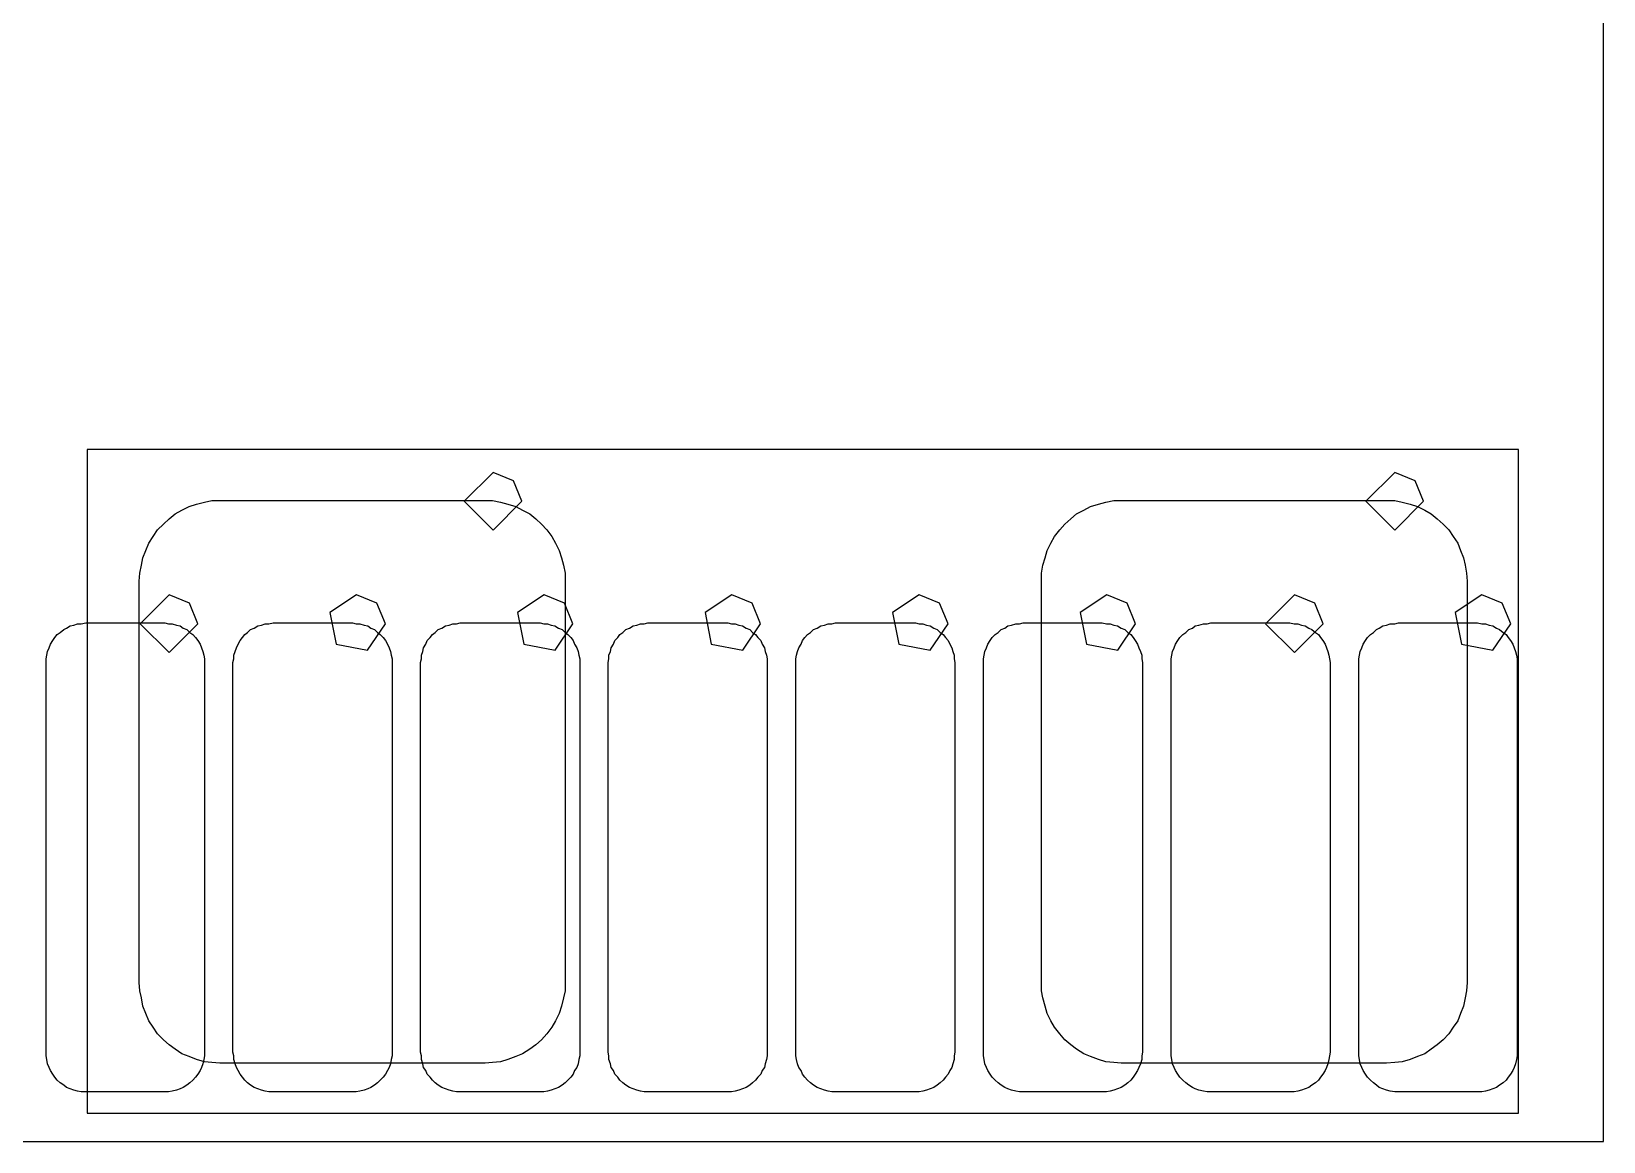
# Model space of a CAD drawing. Extents: x 114 to 258, y 8 to 198.
# Drawn here: x 203.55 to 209, y 49.21 to 53.06 of the extents above; entities that cross this region are included whole.
import ezdxf

# ---------------------------------------------------------------- set-up
doc = ezdxf.new("R2010")
doc.units = 0

msp = doc.modelspace()

# ---------------------------------------------------------------- linework, layer by layer
at = {"layer": 'Layer 1', "color": 7}
for points in [[(208.99882, 49.20976), (208.99882, 56.9085)], [(203.74356, 51.61006), (203.74356, 49.30882)], [(208.70418, 51.61006), (203.74356, 51.61006)], [(208.70418, 49.30882), (208.70418, 51.61006)], [(205.150212, 51.529974), (205.050212, 51.429974), (205.150212, 51.329974), (205.250212, 51.429974), (205.220923, 51.500685), (205.150212, 51.529974), (205.150212, 51.529974)], [(208.275174, 51.529974), (208.175174, 51.429974), (208.275174, 51.329974), (208.375174, 51.429974), (208.345885, 51.500685), (208.275174, 51.529974), (208.275174, 51.529974)], [(204.14996, 51.42718), (204.17536, 51.43226)], [(204.17536, 51.43226), (204.2033, 51.43226)], [(204.2033, 51.43226), (205.12278, 51.43226)], [(205.12278, 51.43226), (205.14818, 51.43226)], [(205.14818, 51.43226), (205.17612, 51.42718)], [(207.27416, 51.42718), (207.3021, 51.43226)], [(207.3021, 51.43226), (207.3275, 51.43226)], [(207.3275, 51.43226), (208.24698, 51.43226)], [(208.24698, 51.43226), (208.27492, 51.43226)], [(208.27492, 51.43226), (208.30032, 51.42718)], [(204.02804, 51.36876), (204.04836, 51.38654)], [(204.04836, 51.38654), (204.07122, 51.39924)], [(204.07122, 51.39924), (204.09662, 51.41194)], [(204.09662, 51.41194), (204.12202, 51.41956)], [(204.12202, 51.41956), (204.14996, 51.42718)], [(205.17612, 51.42718), (205.20152, 51.41956)], [(205.20152, 51.41956), (205.22946, 51.41194)], [(205.22946, 51.41194), (205.25232, 51.39924)], [(205.25232, 51.39924), (205.27772, 51.38654)], [(205.27772, 51.38654), (205.29804, 51.36876)], [(207.15224, 51.36876), (207.17256, 51.38654)], [(207.17256, 51.38654), (207.19796, 51.39924)], [(207.19796, 51.39924), (207.22082, 51.41194)], [(207.22082, 51.41194), (207.24876, 51.41956)], [(207.24876, 51.41956), (207.27416, 51.42718)], [(208.30032, 51.42718), (208.32826, 51.41956)], [(208.32826, 51.41956), (208.35366, 51.41194)], [(208.35366, 51.41194), (208.37906, 51.39924)], [(208.37906, 51.39924), (208.40192, 51.38654)], [(208.40192, 51.38654), (208.42224, 51.36876)], [(203.97216, 51.3078), (203.9874, 51.33066)], [(203.9874, 51.33066), (204.00772, 51.35098)], [(204.00772, 51.35098), (204.02804, 51.36876)], [(205.29804, 51.36876), (205.31836, 51.35098)], [(205.31836, 51.35098), (205.33614, 51.33066)], [(205.33614, 51.33066), (205.35392, 51.3078)], [(207.09636, 51.3078), (207.11414, 51.33066)], [(207.11414, 51.33066), (207.13192, 51.35098)], [(207.13192, 51.35098), (207.15224, 51.36876)], [(208.42224, 51.36876), (208.44256, 51.35098)], [(208.44256, 51.35098), (208.46288, 51.33066)], [(208.46288, 51.33066), (208.47812, 51.3078)], [(203.94676, 51.25954), (203.95692, 51.28494)], [(203.95692, 51.28494), (203.97216, 51.3078)], [(205.35392, 51.3078), (205.36662, 51.28494)], [(205.36662, 51.28494), (205.37932, 51.25954)], [(207.07096, 51.25954), (207.08366, 51.28494)], [(207.08366, 51.28494), (207.09636, 51.3078)], [(208.47812, 51.3078), (208.49336, 51.28494)], [(208.49336, 51.28494), (208.50352, 51.25954)], [(203.93152, 51.20874), (203.9366, 51.23414)], [(203.9366, 51.23414), (203.94676, 51.25954)], [(205.37932, 51.25954), (205.38694, 51.23414)], [(205.38694, 51.23414), (205.39456, 51.20874)], [(207.05572, 51.20874), (207.06334, 51.23414)], [(207.06334, 51.23414), (207.07096, 51.25954)], [(208.50352, 51.25954), (208.51368, 51.23414)], [(208.51368, 51.23414), (208.51876, 51.20874)], [(203.9239, 51.15286), (203.92644, 51.1808)], [(203.92644, 51.1808), (203.93152, 51.20874)], [(205.39456, 51.20874), (205.39964, 51.1808)], [(205.39964, 51.1808), (205.39964, 51.15286)], [(207.05064, 51.1808), (207.05572, 51.20874)], [(207.05064, 51.15286), (207.05064, 51.1808)], [(208.51876, 51.20874), (208.52384, 51.1808)], [(208.52384, 51.1808), (208.52638, 51.15286)], [(203.9239, 49.76094), (203.9239, 51.15286)], [(204.027278, 51.10554), (203.927278, 51.00554), (204.027278, 50.90554), (204.127278, 51.00554), (204.097989, 51.076251), (204.027278, 51.10554), (204.027278, 51.10554)], [(204.677264, 51.10554), (204.584876, 51.043808), (204.606553, 50.934829), (204.715532, 50.913152), (204.777264, 51.00554), (204.747975, 51.076251), (204.677264, 51.10554), (204.677264, 51.10554)], [(205.32725, 51.10554), (205.234862, 51.043808), (205.256539, 50.934829), (205.365518, 50.913152), (205.42725, 51.00554), (205.397961, 51.076251), (205.32725, 51.10554), (205.32725, 51.10554)], [(205.39964, 51.15286), (205.39964, 49.76094)], [(205.977236, 51.10554), (205.884848, 51.043808), (205.906525, 50.934829), (206.015504, 50.913152), (206.077236, 51.00554), (206.047947, 51.076251), (205.977236, 51.10554), (205.977236, 51.10554)], [(206.627222, 51.10554), (206.534834, 51.043808), (206.556511, 50.934829), (206.66549, 50.913152), (206.727222, 51.00554), (206.697933, 51.076251), (206.627222, 51.10554), (206.627222, 51.10554)], [(207.05064, 49.76094), (207.05064, 51.15286)], [(207.277208, 51.10554), (207.18482, 51.043808), (207.206497, 50.934829), (207.315476, 50.913152), (207.377208, 51.00554), (207.347919, 51.076251), (207.277208, 51.10554), (207.277208, 51.10554)], [(207.927194, 51.10554), (207.827194, 51.00554), (207.927194, 50.90554), (208.027194, 51.00554), (207.997905, 51.076251), (207.927194, 51.10554), (207.927194, 51.10554)], [(208.57718, 51.10554), (208.484792, 51.043808), (208.506469, 50.934829), (208.615448, 50.913152), (208.67718, 51.00554), (208.647891, 51.076251), (208.57718, 51.10554), (208.57718, 51.10554)], [(208.52638, 51.15286), (208.52638, 49.76094)], [(203.67244, 50.9903), (203.68514, 50.99792)], [(203.68514, 50.99792), (203.69784, 51.00046)], [(203.69784, 51.00046), (203.71054, 51.00554)], [(203.71054, 51.00554), (203.72324, 51.00554)], [(203.72324, 51.00554), (203.73848, 51.00808)], [(203.73848, 51.00808), (204.0128, 51.00808)], [(204.0128, 51.00808), (204.0255, 51.00554)], [(204.0255, 51.00554), (204.0382, 51.00554)], [(204.0382, 51.00554), (204.05344, 51.00046)], [(204.05344, 51.00046), (204.06614, 50.99792)], [(204.06614, 50.99792), (204.0763, 50.9903)], [(204.32268, 50.9903), (204.33538, 50.99792)], [(204.33538, 50.99792), (204.34808, 51.00046)], [(204.34808, 51.00046), (204.36078, 51.00554)], [(204.36078, 51.00554), (204.37348, 51.00554)], [(204.37348, 51.00554), (204.38872, 51.00808)], [(204.38872, 51.00808), (204.66304, 51.00808)], [(204.66304, 51.00808), (204.67574, 51.00554)], [(204.67574, 51.00554), (204.68844, 51.00554)], [(204.68844, 51.00554), (204.70368, 51.00046)], [(204.70368, 51.00046), (204.71638, 50.99792)], [(204.71638, 50.99792), (204.72654, 50.9903)], [(204.97292, 50.9903), (204.98562, 50.99792)], [(204.98562, 50.99792), (204.99832, 51.00046)], [(204.99832, 51.00046), (205.01102, 51.00554)], [(205.01102, 51.00554), (205.02372, 51.00554)], [(205.02372, 51.00554), (205.03642, 51.00808)], [(205.03642, 51.00808), (205.31328, 51.00808)], [(205.31328, 51.00808), (205.32598, 51.00554)], [(205.32598, 51.00554), (205.33868, 51.00554)], [(205.33868, 51.00554), (205.35138, 51.00046)], [(205.35138, 51.00046), (205.36408, 50.99792)], [(205.36408, 50.99792), (205.37678, 50.9903)], [(205.62316, 50.9903), (205.63586, 50.99792)], [(205.63586, 50.99792), (205.64856, 51.00046)], [(205.64856, 51.00046), (205.66126, 51.00554)], [(205.66126, 51.00554), (205.67396, 51.00554)], [(205.67396, 51.00554), (205.68666, 51.00808)], [(205.68666, 51.00808), (205.96352, 51.00808)], [(205.96352, 51.00808), (205.97622, 51.00554)], [(205.97622, 51.00554), (205.98892, 51.00554)], [(205.98892, 51.00554), (206.00162, 51.00046)], [(206.00162, 51.00046), (206.01432, 50.99792)], [(206.01432, 50.99792), (206.02702, 50.9903)], [(206.2734, 50.9903), (206.2861, 50.99792)], [(206.2861, 50.99792), (206.2988, 51.00046)], [(206.2988, 51.00046), (206.3115, 51.00554)], [(206.3115, 51.00554), (206.3242, 51.00554)], [(206.3242, 51.00554), (206.3369, 51.00808)], [(206.3369, 51.00808), (206.61376, 51.00808)], [(206.61376, 51.00808), (206.62646, 51.00554)], [(206.62646, 51.00554), (206.63916, 51.00554)], [(206.63916, 51.00554), (206.65186, 51.00046)], [(206.65186, 51.00046), (206.66456, 50.99792)], [(206.66456, 50.99792), (206.67726, 50.9903)], [(206.92364, 50.9903), (206.9338, 50.99792)], [(206.9338, 50.99792), (206.9465, 51.00046)], [(206.9465, 51.00046), (206.96174, 51.00554)], [(206.96174, 51.00554), (206.97444, 51.00554)], [(206.97444, 51.00554), (206.98714, 51.00808)], [(206.98714, 51.00808), (207.26146, 51.00808)], [(207.26146, 51.00808), (207.2767, 51.00554)], [(207.2767, 51.00554), (207.2894, 51.00554)], [(207.2894, 51.00554), (207.3021, 51.00046)], [(207.3021, 51.00046), (207.3148, 50.99792)], [(207.3148, 50.99792), (207.3275, 50.9903)], [(207.57388, 50.9903), (207.58404, 50.99792)], [(207.58404, 50.99792), (207.59674, 51.00046)], [(207.59674, 51.00046), (207.61198, 51.00554)], [(207.61198, 51.00554), (207.62468, 51.00554)], [(207.62468, 51.00554), (207.63738, 51.00808)], [(207.63738, 51.00808), (207.9117, 51.00808)], [(207.9117, 51.00808), (207.92694, 51.00554)], [(207.92694, 51.00554), (207.93964, 51.00554)], [(207.93964, 51.00554), (207.95234, 51.00046)], [(207.95234, 51.00046), (207.96504, 50.99792)], [(207.96504, 50.99792), (207.97774, 50.9903)], [(208.22158, 50.9903), (208.23428, 50.99792)], [(208.23428, 50.99792), (208.24698, 51.00046)], [(208.24698, 51.00046), (208.25968, 51.00554)], [(208.25968, 51.00554), (208.27492, 51.00554)], [(208.27492, 51.00554), (208.28762, 51.00808)], [(208.28762, 51.00808), (208.56194, 51.00808)], [(208.56194, 51.00808), (208.57718, 51.00554)], [(208.57718, 51.00554), (208.58988, 51.00554)], [(208.58988, 51.00554), (208.60258, 51.00046)], [(208.60258, 51.00046), (208.61528, 50.99792)], [(208.61528, 50.99792), (208.62798, 50.9903)], [(203.61656, 50.93442), (203.62418, 50.94712)], [(203.62418, 50.94712), (203.6318, 50.95728)], [(203.6318, 50.95728), (203.63942, 50.96744)], [(203.63942, 50.96744), (203.64958, 50.97506)], [(203.64958, 50.97506), (203.66228, 50.98522)], [(203.66228, 50.98522), (203.67244, 50.9903)], [(204.0763, 50.9903), (204.089, 50.98522)], [(204.089, 50.98522), (204.09916, 50.97506)], [(204.09916, 50.97506), (204.10932, 50.96744)], [(204.10932, 50.96744), (204.11948, 50.95728)], [(204.11948, 50.95728), (204.1271, 50.94712)], [(204.1271, 50.94712), (204.13472, 50.93442)], [(204.2668, 50.93442), (204.27442, 50.94712)], [(204.27442, 50.94712), (204.28204, 50.95728)], [(204.28204, 50.95728), (204.28966, 50.96744)], [(204.28966, 50.96744), (204.29982, 50.97506)], [(204.29982, 50.97506), (204.30998, 50.98522)], [(204.30998, 50.98522), (204.32268, 50.9903)], [(204.72654, 50.9903), (204.73924, 50.98522)], [(204.73924, 50.98522), (204.7494, 50.97506)], [(204.7494, 50.97506), (204.75956, 50.96744)], [(204.75956, 50.96744), (204.76972, 50.95728)], [(204.76972, 50.95728), (204.77734, 50.94712)], [(204.77734, 50.94712), (204.78496, 50.93442)], [(204.91704, 50.93442), (204.92212, 50.94712)], [(204.92212, 50.94712), (204.93228, 50.95728)], [(204.93228, 50.95728), (204.9399, 50.96744)], [(204.9399, 50.96744), (204.95006, 50.97506)], [(204.95006, 50.97506), (204.96022, 50.98522)], [(204.96022, 50.98522), (204.97292, 50.9903)], [(205.37678, 50.9903), (205.38948, 50.98522)], [(205.38948, 50.98522), (205.39964, 50.97506)], [(205.39964, 50.97506), (205.4098, 50.96744)], [(205.4098, 50.96744), (205.41996, 50.95728)], [(205.41996, 50.95728), (205.42758, 50.94712)], [(205.42758, 50.94712), (205.43266, 50.93442)], [(205.56728, 50.93442), (205.57236, 50.94712)], [(205.57236, 50.94712), (205.58252, 50.95728)], [(205.58252, 50.95728), (205.59014, 50.96744)], [(205.59014, 50.96744), (205.6003, 50.97506)], [(205.6003, 50.97506), (205.61046, 50.98522)], [(205.61046, 50.98522), (205.62316, 50.9903)], [(206.02702, 50.9903), (206.03972, 50.98522)], [(206.03972, 50.98522), (206.04988, 50.97506)], [(206.04988, 50.97506), (206.06004, 50.96744)], [(206.06004, 50.96744), (206.06766, 50.95728)], [(206.06766, 50.95728), (206.07782, 50.94712)], [(206.07782, 50.94712), (206.0829, 50.93442)], [(206.21752, 50.93442), (206.2226, 50.94712)], [(206.2226, 50.94712), (206.23022, 50.95728)], [(206.23022, 50.95728), (206.24038, 50.96744)], [(206.24038, 50.96744), (206.25054, 50.97506)], [(206.25054, 50.97506), (206.2607, 50.98522)], [(206.2607, 50.98522), (206.2734, 50.9903)], [(206.67726, 50.9903), (206.68996, 50.98522)], [(206.68996, 50.98522), (206.70012, 50.97506)], [(206.70012, 50.97506), (206.71028, 50.96744)], [(206.71028, 50.96744), (206.7179, 50.95728)], [(206.7179, 50.95728), (206.72806, 50.94712)], [(206.72806, 50.94712), (206.73314, 50.93442)], [(206.86522, 50.93442), (206.87284, 50.94712)], [(206.87284, 50.94712), (206.88046, 50.95728)], [(206.88046, 50.95728), (206.89062, 50.96744)], [(206.89062, 50.96744), (206.90078, 50.97506)], [(206.90078, 50.97506), (206.91094, 50.98522)], [(206.91094, 50.98522), (206.92364, 50.9903)], [(207.3275, 50.9903), (207.3402, 50.98522)], [(207.3402, 50.98522), (207.35036, 50.97506)], [(207.35036, 50.97506), (207.36052, 50.96744)], [(207.36052, 50.96744), (207.36814, 50.95728)], [(207.36814, 50.95728), (207.37576, 50.94712)], [(207.37576, 50.94712), (207.38338, 50.93442)], [(207.51546, 50.93442), (207.52308, 50.94712)], [(207.52308, 50.94712), (207.5307, 50.95728)], [(207.5307, 50.95728), (207.54086, 50.96744)], [(207.54086, 50.96744), (207.55102, 50.97506)], [(207.55102, 50.97506), (207.56118, 50.98522)], [(207.56118, 50.98522), (207.57388, 50.9903)], [(207.97774, 50.9903), (207.9879, 50.98522)], [(207.9879, 50.98522), (208.0006, 50.97506)], [(208.0006, 50.97506), (208.01076, 50.96744)], [(208.01076, 50.96744), (208.01838, 50.95728)], [(208.01838, 50.95728), (208.026, 50.94712)], [(208.026, 50.94712), (208.03362, 50.93442)], [(208.1657, 50.93442), (208.17332, 50.94712)], [(208.17332, 50.94712), (208.18094, 50.95728)], [(208.18094, 50.95728), (208.1911, 50.96744)], [(208.1911, 50.96744), (208.20126, 50.97506)], [(208.20126, 50.97506), (208.21142, 50.98522)], [(208.21142, 50.98522), (208.22158, 50.9903)], [(208.62798, 50.9903), (208.63814, 50.98522)], [(208.63814, 50.98522), (208.65084, 50.97506)], [(208.65084, 50.97506), (208.661, 50.96744)], [(208.661, 50.96744), (208.66862, 50.95728)], [(208.66862, 50.95728), (208.67624, 50.94712)], [(208.67624, 50.94712), (208.68386, 50.93442)], [(203.60132, 50.88362), (203.60386, 50.89632)], [(203.60386, 50.89632), (203.6064, 50.90902)], [(203.6064, 50.90902), (203.61148, 50.92172)], [(203.61148, 50.92172), (203.61656, 50.93442)], [(204.13472, 50.93442), (204.1398, 50.92172)], [(204.1398, 50.92172), (204.14488, 50.90902)], [(204.14488, 50.90902), (204.14742, 50.89632)], [(204.14742, 50.89632), (204.14996, 50.88362)], [(204.25156, 50.89632), (204.25664, 50.90902)], [(204.25156, 50.88362), (204.25156, 50.89632)], [(204.25664, 50.90902), (204.26172, 50.92172)], [(204.26172, 50.92172), (204.2668, 50.93442)], [(204.78496, 50.93442), (204.79004, 50.92172)], [(204.79004, 50.92172), (204.79512, 50.90902)], [(204.79512, 50.90902), (204.79766, 50.89632)], [(204.79766, 50.89632), (204.8002, 50.88362)], [(204.9018, 50.89632), (204.90688, 50.90902)], [(204.9018, 50.88362), (204.9018, 50.89632)], [(204.90688, 50.90902), (204.90942, 50.92172)], [(204.90942, 50.92172), (204.91704, 50.93442)], [(205.43266, 50.93442), (205.44028, 50.92172)], [(205.44028, 50.92172), (205.44536, 50.90902)], [(205.44536, 50.90902), (205.4479, 50.89632)], [(205.4479, 50.89632), (205.45044, 50.88362)], [(205.55204, 50.89632), (205.55712, 50.90902)], [(205.55204, 50.88362), (205.55204, 50.89632)], [(205.55712, 50.90902), (205.55966, 50.92172)], [(205.55966, 50.92172), (205.56728, 50.93442)], [(206.0829, 50.93442), (206.09052, 50.92172)], [(206.09052, 50.92172), (206.09306, 50.90902)], [(206.09306, 50.90902), (206.09814, 50.89632)], [(206.09814, 50.89632), (206.10068, 50.88362)], [(206.19974, 50.88362), (206.20228, 50.89632)], [(206.20228, 50.89632), (206.20482, 50.90902)], [(206.20482, 50.90902), (206.2099, 50.92172)], [(206.2099, 50.92172), (206.21752, 50.93442)], [(206.73314, 50.93442), (206.74076, 50.92172)], [(206.74076, 50.92172), (206.7433, 50.90902)], [(206.7433, 50.90902), (206.74838, 50.89632)], [(206.74838, 50.89632), (206.74838, 50.88362)], [(206.84998, 50.88362), (206.85252, 50.89632)], [(206.85252, 50.89632), (206.85506, 50.90902)], [(206.85506, 50.90902), (206.86014, 50.92172)], [(206.86014, 50.92172), (206.86522, 50.93442)], [(207.38338, 50.93442), (207.38846, 50.92172)], [(207.38846, 50.92172), (207.39354, 50.90902)], [(207.39354, 50.90902), (207.39862, 50.89632)], [(207.39862, 50.89632), (207.39862, 50.88362)], [(207.50022, 50.88362), (207.50276, 50.89632)], [(207.50276, 50.89632), (207.5053, 50.90902)], [(207.5053, 50.90902), (207.51038, 50.92172)], [(207.51038, 50.92172), (207.51546, 50.93442)], [(208.03362, 50.93442), (208.0387, 50.92172)], [(208.0387, 50.92172), (208.04378, 50.90902)], [(208.04378, 50.90902), (208.04632, 50.89632)], [(208.04632, 50.89632), (208.04886, 50.88362)], [(208.15046, 50.88362), (208.153, 50.89632)], [(208.153, 50.89632), (208.15554, 50.90902)], [(208.15554, 50.90902), (208.16062, 50.92172)], [(208.16062, 50.92172), (208.1657, 50.93442)], [(208.68386, 50.93442), (208.68894, 50.92172)], [(208.68894, 50.92172), (208.69402, 50.90902)], [(208.69402, 50.90902), (208.69656, 50.89632)], [(208.69656, 50.89632), (208.6991, 50.88362)], [(203.60132, 50.87092), (203.60132, 50.88362)], [(203.60132, 49.51964), (203.60132, 50.87092)], [(204.14996, 50.88362), (204.14996, 50.87092)], [(204.14996, 50.87092), (204.14996, 49.51964)], [(204.24902, 50.87092), (204.25156, 50.88362)], [(204.24902, 49.51964), (204.24902, 50.87092)], [(204.8002, 50.88362), (204.8002, 50.87092)], [(204.8002, 50.87092), (204.8002, 49.51964)], [(204.89926, 50.87092), (204.9018, 50.88362)], [(204.89926, 49.51964), (204.89926, 50.87092)], [(205.45044, 50.88362), (205.45044, 50.87092)], [(205.45044, 50.87092), (205.45044, 49.51964)], [(205.5495, 50.87092), (205.55204, 50.88362)], [(205.5495, 49.51964), (205.5495, 50.87092)], [(206.10068, 50.88362), (206.10068, 50.87092)], [(206.10068, 50.87092), (206.10068, 49.51964)], [(206.19974, 50.87092), (206.19974, 50.88362)], [(206.19974, 49.51964), (206.19974, 50.87092)], [(206.74838, 50.88362), (206.75092, 50.87092)], [(206.75092, 50.87092), (206.75092, 49.51964)], [(206.84998, 50.87092), (206.84998, 50.88362)], [(206.84998, 49.51964), (206.84998, 50.87092)], [(207.39862, 50.88362), (207.40116, 50.87092)], [(207.40116, 50.87092), (207.40116, 49.51964)], [(207.50022, 50.87092), (207.50022, 50.88362)], [(207.50022, 49.51964), (207.50022, 50.87092)], [(208.04886, 50.88362), (208.0514, 50.87092)], [(208.0514, 50.87092), (208.0514, 49.51964)], [(208.15046, 50.87092), (208.15046, 50.88362)], [(208.15046, 49.51964), (208.15046, 50.87092)], [(208.6991, 50.88362), (208.6991, 50.87092)], [(208.6991, 50.87092), (208.6991, 49.51964)], [(203.92644, 49.733), (203.9239, 49.76094)], [(205.39964, 49.76094), (205.39964, 49.733)], [(207.05064, 49.733), (207.05064, 49.76094)], [(208.52638, 49.76094), (208.52384, 49.733)], [(203.93152, 49.7076), (203.92644, 49.733)], [(203.9366, 49.67966), (203.93152, 49.7076)], [(205.39456, 49.7076), (205.38694, 49.67966)], [(205.39964, 49.733), (205.39456, 49.7076)], [(207.05572, 49.7076), (207.05064, 49.733)], [(207.06334, 49.67966), (207.05572, 49.7076)], [(208.51876, 49.7076), (208.51368, 49.67966)], [(208.52384, 49.733), (208.51876, 49.7076)], [(203.94676, 49.65426), (203.9366, 49.67966)], [(203.95692, 49.62886), (203.94676, 49.65426)], [(205.37932, 49.65426), (205.36662, 49.62886)], [(205.38694, 49.67966), (205.37932, 49.65426)], [(207.07096, 49.65426), (207.06334, 49.67966)], [(207.08366, 49.62886), (207.07096, 49.65426)], [(208.50352, 49.65426), (208.49336, 49.62886)], [(208.51368, 49.67966), (208.50352, 49.65426)], [(203.97216, 49.606), (203.95692, 49.62886)], [(203.9874, 49.58314), (203.97216, 49.606)], [(204.00772, 49.56282), (203.9874, 49.58314)], [(205.33614, 49.58314), (205.31836, 49.56282)], [(205.35392, 49.606), (205.33614, 49.58314)], [(205.36662, 49.62886), (205.35392, 49.606)], [(207.09636, 49.606), (207.08366, 49.62886)], [(207.11414, 49.58314), (207.09636, 49.606)], [(207.13192, 49.56282), (207.11414, 49.58314)], [(208.46288, 49.58314), (208.44256, 49.56282)], [(208.47812, 49.606), (208.46288, 49.58314)], [(208.49336, 49.62886), (208.47812, 49.606)], [(204.02804, 49.54504), (204.00772, 49.56282)], [(204.04836, 49.5298), (204.02804, 49.54504)], [(204.07122, 49.51456), (204.04836, 49.5298)], [(205.27772, 49.5298), (205.25232, 49.51456)], [(205.29804, 49.54504), (205.27772, 49.5298)], [(205.31836, 49.56282), (205.29804, 49.54504)], [(207.15224, 49.54504), (207.13192, 49.56282)], [(207.17256, 49.5298), (207.15224, 49.54504)], [(207.19796, 49.51456), (207.17256, 49.5298)], [(208.40192, 49.5298), (208.37906, 49.51456)], [(208.42224, 49.54504), (208.40192, 49.5298)], [(208.44256, 49.56282), (208.42224, 49.54504)], [(203.60132, 49.50694), (203.60132, 49.51964)], [(203.60386, 49.49424), (203.60132, 49.50694)], [(203.6064, 49.479), (203.60386, 49.49424)], [(203.61148, 49.4663), (203.6064, 49.479)], [(204.09662, 49.5044), (204.07122, 49.51456)], [(204.12202, 49.49424), (204.09662, 49.5044)], [(204.14996, 49.48662), (204.12202, 49.49424)], [(204.14488, 49.479), (204.1398, 49.4663)], [(204.14742, 49.49424), (204.14488, 49.479)], [(204.14996, 49.50694), (204.14742, 49.49424)], [(204.14996, 49.51964), (204.14996, 49.50694)], [(204.17536, 49.48408), (204.14996, 49.48662)], [(204.2033, 49.48154), (204.17536, 49.48408)], [(205.12278, 49.48154), (204.2033, 49.48154)], [(204.25156, 49.50694), (204.24902, 49.51964)], [(204.25156, 49.49424), (204.25156, 49.50694)], [(204.25664, 49.479), (204.25156, 49.49424)], [(204.26172, 49.4663), (204.25664, 49.479)], [(204.79512, 49.479), (204.79004, 49.4663)], [(204.79766, 49.49424), (204.79512, 49.479)], [(204.8002, 49.50694), (204.79766, 49.49424)], [(204.8002, 49.51964), (204.8002, 49.50694)], [(204.9018, 49.50694), (204.89926, 49.51964)], [(204.9018, 49.49424), (204.9018, 49.50694)], [(204.90688, 49.479), (204.9018, 49.49424)], [(204.90942, 49.4663), (204.90688, 49.479)], [(205.14818, 49.48408), (205.12278, 49.48154)], [(205.17612, 49.48662), (205.14818, 49.48408)], [(205.20152, 49.49424), (205.17612, 49.48662)], [(205.22946, 49.5044), (205.20152, 49.49424)], [(205.25232, 49.51456), (205.22946, 49.5044)], [(205.44536, 49.479), (205.44028, 49.4663)], [(205.4479, 49.49424), (205.44536, 49.479)], [(205.45044, 49.50694), (205.4479, 49.49424)], [(205.45044, 49.51964), (205.45044, 49.50694)], [(205.55204, 49.50694), (205.5495, 49.51964)], [(205.55204, 49.49424), (205.55204, 49.50694)], [(205.55712, 49.479), (205.55204, 49.49424)], [(205.55966, 49.4663), (205.55712, 49.479)], [(206.09306, 49.479), (206.09052, 49.4663)], [(206.09814, 49.49424), (206.09306, 49.479)], [(206.10068, 49.50694), (206.09814, 49.49424)], [(206.10068, 49.51964), (206.10068, 49.50694)], [(206.19974, 49.50694), (206.19974, 49.51964)], [(206.20228, 49.49424), (206.19974, 49.50694)], [(206.20482, 49.479), (206.20228, 49.49424)], [(206.2099, 49.4663), (206.20482, 49.479)], [(206.7433, 49.479), (206.74076, 49.4663)], [(206.74838, 49.49424), (206.7433, 49.479)], [(206.75092, 49.51964), (206.74838, 49.50694)], [(206.74838, 49.50694), (206.74838, 49.49424)], [(206.84998, 49.50694), (206.84998, 49.51964)], [(206.85252, 49.49424), (206.84998, 49.50694)], [(206.85506, 49.479), (206.85252, 49.49424)], [(206.86014, 49.4663), (206.85506, 49.479)], [(207.22082, 49.5044), (207.19796, 49.51456)], [(207.24876, 49.49424), (207.22082, 49.5044)], [(207.27416, 49.48662), (207.24876, 49.49424)], [(207.3021, 49.48408), (207.27416, 49.48662)], [(207.3275, 49.48154), (207.3021, 49.48408)], [(208.24698, 49.48154), (207.3275, 49.48154)], [(207.39354, 49.479), (207.38846, 49.4663)], [(207.39862, 49.49424), (207.39354, 49.479)], [(207.40116, 49.51964), (207.39862, 49.50694)], [(207.39862, 49.50694), (207.39862, 49.49424)], [(207.50022, 49.50694), (207.50022, 49.51964)], [(207.50276, 49.49424), (207.50022, 49.50694)], [(207.5053, 49.479), (207.50276, 49.49424)], [(207.51038, 49.4663), (207.5053, 49.479)], [(208.04378, 49.479), (208.0387, 49.4663)], [(208.04632, 49.49424), (208.04378, 49.479)], [(208.04886, 49.50694), (208.04632, 49.49424)], [(208.0514, 49.51964), (208.04886, 49.50694)], [(208.15046, 49.50694), (208.15046, 49.51964)], [(208.153, 49.49424), (208.15046, 49.50694)], [(208.15554, 49.479), (208.153, 49.49424)], [(208.16062, 49.4663), (208.15554, 49.479)], [(208.27492, 49.48408), (208.24698, 49.48154)], [(208.30032, 49.48662), (208.27492, 49.48408)], [(208.32826, 49.49424), (208.30032, 49.48662)], [(208.35366, 49.5044), (208.32826, 49.49424)], [(208.37906, 49.51456), (208.35366, 49.5044)], [(208.69402, 49.479), (208.68894, 49.4663)], [(208.69656, 49.49424), (208.69402, 49.479)], [(208.6991, 49.50694), (208.69656, 49.49424)], [(208.6991, 49.51964), (208.6991, 49.50694)], [(203.61656, 49.45614), (203.61148, 49.4663)], [(203.62418, 49.44344), (203.61656, 49.45614)], [(203.6318, 49.43328), (203.62418, 49.44344)], [(203.63942, 49.42312), (203.6318, 49.43328)], [(203.64958, 49.41296), (203.63942, 49.42312)], [(204.10932, 49.42312), (204.09916, 49.41296)], [(204.11948, 49.43328), (204.10932, 49.42312)], [(204.1271, 49.44344), (204.11948, 49.43328)], [(204.13472, 49.45614), (204.1271, 49.44344)], [(204.1398, 49.4663), (204.13472, 49.45614)], [(204.2668, 49.45614), (204.26172, 49.4663)], [(204.27442, 49.44344), (204.2668, 49.45614)], [(204.28204, 49.43328), (204.27442, 49.44344)], [(204.28966, 49.42312), (204.28204, 49.43328)], [(204.29982, 49.41296), (204.28966, 49.42312)], [(204.75956, 49.42312), (204.7494, 49.41296)], [(204.76972, 49.43328), (204.75956, 49.42312)], [(204.77734, 49.44344), (204.76972, 49.43328)], [(204.78496, 49.45614), (204.77734, 49.44344)], [(204.79004, 49.4663), (204.78496, 49.45614)], [(204.91704, 49.45614), (204.90942, 49.4663)], [(204.92212, 49.44344), (204.91704, 49.45614)], [(204.93228, 49.43328), (204.92212, 49.44344)], [(204.9399, 49.42312), (204.93228, 49.43328)], [(204.95006, 49.41296), (204.9399, 49.42312)], [(205.4098, 49.42312), (205.39964, 49.41296)], [(205.41996, 49.43328), (205.4098, 49.42312)], [(205.42758, 49.44344), (205.41996, 49.43328)], [(205.43266, 49.45614), (205.42758, 49.44344)], [(205.44028, 49.4663), (205.43266, 49.45614)], [(205.56728, 49.45614), (205.55966, 49.4663)], [(205.57236, 49.44344), (205.56728, 49.45614)], [(205.58252, 49.43328), (205.57236, 49.44344)], [(205.59014, 49.42312), (205.58252, 49.43328)], [(205.6003, 49.41296), (205.59014, 49.42312)], [(206.06004, 49.42312), (206.04988, 49.41296)], [(206.06766, 49.43328), (206.06004, 49.42312)], [(206.07782, 49.44344), (206.06766, 49.43328)], [(206.0829, 49.45614), (206.07782, 49.44344)], [(206.09052, 49.4663), (206.0829, 49.45614)], [(206.21752, 49.45614), (206.2099, 49.4663)], [(206.2226, 49.44344), (206.21752, 49.45614)], [(206.23022, 49.43328), (206.2226, 49.44344)], [(206.24038, 49.42312), (206.23022, 49.43328)], [(206.25054, 49.41296), (206.24038, 49.42312)], [(206.71028, 49.42312), (206.70012, 49.41296)], [(206.7179, 49.43328), (206.71028, 49.42312)], [(206.72806, 49.44344), (206.7179, 49.43328)], [(206.73314, 49.45614), (206.72806, 49.44344)], [(206.74076, 49.4663), (206.73314, 49.45614)], [(206.86522, 49.45614), (206.86014, 49.4663)], [(206.87284, 49.44344), (206.86522, 49.45614)], [(206.88046, 49.43328), (206.87284, 49.44344)], [(206.89062, 49.42312), (206.88046, 49.43328)], [(206.90078, 49.41296), (206.89062, 49.42312)], [(207.36052, 49.42312), (207.35036, 49.41296)], [(207.36814, 49.43328), (207.36052, 49.42312)], [(207.37576, 49.44344), (207.36814, 49.43328)], [(207.38338, 49.45614), (207.37576, 49.44344)], [(207.38846, 49.4663), (207.38338, 49.45614)], [(207.51546, 49.45614), (207.51038, 49.4663)], [(207.52308, 49.44344), (207.51546, 49.45614)], [(207.5307, 49.43328), (207.52308, 49.44344)], [(207.54086, 49.42312), (207.5307, 49.43328)], [(207.55102, 49.41296), (207.54086, 49.42312)], [(208.01076, 49.42312), (208.0006, 49.41296)], [(208.01838, 49.43328), (208.01076, 49.42312)], [(208.026, 49.44344), (208.01838, 49.43328)], [(208.03362, 49.45614), (208.026, 49.44344)], [(208.0387, 49.4663), (208.03362, 49.45614)], [(208.1657, 49.45614), (208.16062, 49.4663)], [(208.17332, 49.44344), (208.1657, 49.45614)], [(208.18094, 49.43328), (208.17332, 49.44344)], [(208.1911, 49.42312), (208.18094, 49.43328)], [(208.20126, 49.41296), (208.1911, 49.42312)], [(208.661, 49.42312), (208.65084, 49.41296)], [(208.66862, 49.43328), (208.661, 49.42312)], [(208.67624, 49.44344), (208.66862, 49.43328)], [(208.68386, 49.45614), (208.67624, 49.44344)], [(208.68894, 49.4663), (208.68386, 49.45614)], [(203.66228, 49.40534), (203.64958, 49.41296)], [(203.67244, 49.39772), (203.66228, 49.40534)], [(203.68514, 49.39264), (203.67244, 49.39772)], [(203.69784, 49.38756), (203.68514, 49.39264)], [(203.71054, 49.38502), (203.69784, 49.38756)], [(203.72324, 49.38248), (203.71054, 49.38502)], [(203.73848, 49.38248), (203.72324, 49.38248)], [(204.0128, 49.38248), (203.73848, 49.38248)], [(204.0255, 49.38248), (204.0128, 49.38248)], [(204.0382, 49.38502), (204.0255, 49.38248)], [(204.05344, 49.38756), (204.0382, 49.38502)], [(204.06614, 49.39264), (204.05344, 49.38756)], [(204.0763, 49.39772), (204.06614, 49.39264)], [(204.089, 49.40534), (204.0763, 49.39772)], [(204.09916, 49.41296), (204.089, 49.40534)], [(204.30998, 49.40534), (204.29982, 49.41296)], [(204.32268, 49.39772), (204.30998, 49.40534)], [(204.33538, 49.39264), (204.32268, 49.39772)], [(204.34808, 49.38756), (204.33538, 49.39264)], [(204.36078, 49.38502), (204.34808, 49.38756)], [(204.37348, 49.38248), (204.36078, 49.38502)], [(204.38872, 49.38248), (204.37348, 49.38248)], [(204.66304, 49.38248), (204.38872, 49.38248)], [(204.67574, 49.38248), (204.66304, 49.38248)], [(204.68844, 49.38502), (204.67574, 49.38248)], [(204.70368, 49.38756), (204.68844, 49.38502)], [(204.71638, 49.39264), (204.70368, 49.38756)], [(204.72654, 49.39772), (204.71638, 49.39264)], [(204.73924, 49.40534), (204.72654, 49.39772)], [(204.7494, 49.41296), (204.73924, 49.40534)], [(204.96022, 49.40534), (204.95006, 49.41296)], [(204.97292, 49.39772), (204.96022, 49.40534)], [(204.98562, 49.39264), (204.97292, 49.39772)], [(204.99832, 49.38756), (204.98562, 49.39264)], [(205.01102, 49.38502), (204.99832, 49.38756)], [(205.02372, 49.38248), (205.01102, 49.38502)], [(205.03642, 49.38248), (205.02372, 49.38248)], [(205.31328, 49.38248), (205.03642, 49.38248)], [(205.32598, 49.38248), (205.31328, 49.38248)], [(205.33868, 49.38502), (205.32598, 49.38248)], [(205.35138, 49.38756), (205.33868, 49.38502)], [(205.36408, 49.39264), (205.35138, 49.38756)], [(205.37678, 49.39772), (205.36408, 49.39264)], [(205.38948, 49.40534), (205.37678, 49.39772)], [(205.39964, 49.41296), (205.38948, 49.40534)], [(205.61046, 49.40534), (205.6003, 49.41296)], [(205.62316, 49.39772), (205.61046, 49.40534)], [(205.63586, 49.39264), (205.62316, 49.39772)], [(205.64856, 49.38756), (205.63586, 49.39264)], [(205.66126, 49.38502), (205.64856, 49.38756)], [(205.67396, 49.38248), (205.66126, 49.38502)], [(205.68666, 49.38248), (205.67396, 49.38248)], [(205.96352, 49.38248), (205.68666, 49.38248)], [(205.97622, 49.38248), (205.96352, 49.38248)], [(205.98892, 49.38502), (205.97622, 49.38248)], [(206.00162, 49.38756), (205.98892, 49.38502)], [(206.01432, 49.39264), (206.00162, 49.38756)], [(206.02702, 49.39772), (206.01432, 49.39264)], [(206.03972, 49.40534), (206.02702, 49.39772)], [(206.04988, 49.41296), (206.03972, 49.40534)], [(206.2607, 49.40534), (206.25054, 49.41296)], [(206.2734, 49.39772), (206.2607, 49.40534)], [(206.2861, 49.39264), (206.2734, 49.39772)], [(206.2988, 49.38756), (206.2861, 49.39264)], [(206.3115, 49.38502), (206.2988, 49.38756)], [(206.3242, 49.38248), (206.3115, 49.38502)], [(206.3369, 49.38248), (206.3242, 49.38248)], [(206.61376, 49.38248), (206.3369, 49.38248)], [(206.62646, 49.38248), (206.61376, 49.38248)], [(206.63916, 49.38502), (206.62646, 49.38248)], [(206.65186, 49.38756), (206.63916, 49.38502)], [(206.66456, 49.39264), (206.65186, 49.38756)], [(206.67726, 49.39772), (206.66456, 49.39264)], [(206.68996, 49.40534), (206.67726, 49.39772)], [(206.70012, 49.41296), (206.68996, 49.40534)], [(206.91094, 49.40534), (206.90078, 49.41296)], [(206.92364, 49.39772), (206.91094, 49.40534)], [(206.9338, 49.39264), (206.92364, 49.39772)], [(206.9465, 49.38756), (206.9338, 49.39264)], [(206.96174, 49.38502), (206.9465, 49.38756)], [(206.97444, 49.38248), (206.96174, 49.38502)], [(206.98714, 49.38248), (206.97444, 49.38248)], [(207.26146, 49.38248), (206.98714, 49.38248)], [(207.2767, 49.38248), (207.26146, 49.38248)], [(207.2894, 49.38502), (207.2767, 49.38248)], [(207.3021, 49.38756), (207.2894, 49.38502)], [(207.3148, 49.39264), (207.3021, 49.38756)], [(207.3275, 49.39772), (207.3148, 49.39264)], [(207.3402, 49.40534), (207.3275, 49.39772)], [(207.35036, 49.41296), (207.3402, 49.40534)], [(207.56118, 49.40534), (207.55102, 49.41296)], [(207.57388, 49.39772), (207.56118, 49.40534)], [(207.58404, 49.39264), (207.57388, 49.39772)], [(207.59674, 49.38756), (207.58404, 49.39264)], [(207.61198, 49.38502), (207.59674, 49.38756)], [(207.62468, 49.38248), (207.61198, 49.38502)], [(207.63738, 49.38248), (207.62468, 49.38248)], [(207.9117, 49.38248), (207.63738, 49.38248)], [(207.92694, 49.38248), (207.9117, 49.38248)], [(207.93964, 49.38502), (207.92694, 49.38248)], [(207.95234, 49.38756), (207.93964, 49.38502)], [(207.96504, 49.39264), (207.95234, 49.38756)], [(207.97774, 49.39772), (207.96504, 49.39264)], [(207.9879, 49.40534), (207.97774, 49.39772)], [(208.0006, 49.41296), (207.9879, 49.40534)], [(208.21142, 49.40534), (208.20126, 49.41296)], [(208.22158, 49.39772), (208.21142, 49.40534)], [(208.23428, 49.39264), (208.22158, 49.39772)], [(208.24698, 49.38756), (208.23428, 49.39264)], [(208.25968, 49.38502), (208.24698, 49.38756)], [(208.27492, 49.38248), (208.25968, 49.38502)], [(208.28762, 49.38248), (208.27492, 49.38248)], [(208.56194, 49.38248), (208.28762, 49.38248)], [(208.57718, 49.38248), (208.56194, 49.38248)], [(208.58988, 49.38502), (208.57718, 49.38248)], [(208.60258, 49.38756), (208.58988, 49.38502)], [(208.61528, 49.39264), (208.60258, 49.38756)], [(208.62798, 49.39772), (208.61528, 49.39264)], [(208.63814, 49.40534), (208.62798, 49.39772)], [(208.65084, 49.41296), (208.63814, 49.40534)], [(203.74356, 49.30882), (208.70418, 49.30882)], [(201.99858, 49.20976), (208.99882, 49.20976)]]:
    msp.add_lwpolyline(points, dxfattribs=at)

doc.saveas('drawing.dxf')
